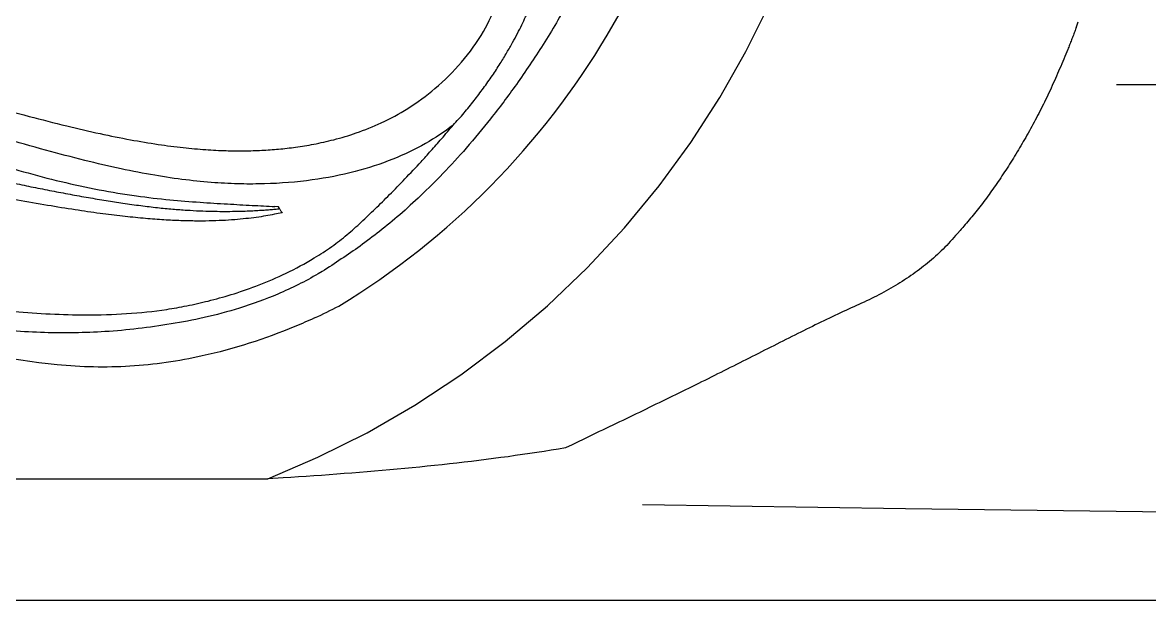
# Model space of a CAD drawing. Extents: x 528 to 612, y 649 to 778.
# Drawn here: x 553.797 to 558, y 670.352 to 672.508 of the extents above; entities that cross this region are included whole.
import ezdxf

# ---------------------------------------------------------------- set-up
doc = ezdxf.new("R2010")
doc.units = 0
doc.header["$MEASUREMENT"] = 0
doc.layers.add('1', color=4, linetype='Continuous')

# ---------------------------------------------------------------- blocks, each defined once
blk = doc.blocks.new('main_control')
at = {"color": 3, "linetype": 'Continuous'}
for p, q in [((14.9813, 13.5421), (14.9679, 13.5426)), ((14.985, 13.5358), (14.9814, 13.5421)), ((14.9854, 13.5344), (14.9821, 13.534)), ((14.9934, 13.522), (14.995, 13.5197)), ((15.1009, 13.3428), (15.1146, 13.351)), ((15.1439, 13.3002), (15.1294, 13.2916))]:
    blk.add_line(p, q, dxfattribs=at)
at = {"color": 4, "linetype": 'Continuous'}
for centre, radius, start, end in [((13.671, 15.6926), 2.952, 301.3467, 52.8), ((14.2007, 15.1129), 2.1865, 294.7459, 297.3907)]:
    blk.add_arc(centre, radius, start, end, dxfattribs=at)
at = {"color": 3, "linetype": 'Continuous'}
for points, start_tangent, end_tangent in [([(10.9635, 14.4489), (11.4185, 14.4391), (11.8227, 14.4003), (12.1833, 14.3447), (12.5064, 14.2807), (12.7974, 14.2139), (13.0607, 14.1477), (13.2999, 14.0843), (13.5179, 14.025), (13.7163, 13.9706), (13.894, 13.9216), (14.0515, 13.8791), (14.1913, 13.8436), (14.3163, 13.8147), (14.4294, 13.7919), (14.5327, 13.7746), (14.6262, 13.7625), (14.7101, 13.7549), (14.7855, 13.7512), (14.8543, 13.7505), (14.9189, 13.7524), (14.9815, 13.7569), (15.045, 13.7642), (15.1124, 13.7753), (15.187, 13.792), (15.2713, 13.8173), (15.3646, 13.8549), (15.463, 13.9086), (15.5648, 13.9832), (15.6639, 14.0816), (15.7454, 14.1956), (15.796, 14.3101), (15.815, 14.4211), (15.804, 14.5385), (15.765, 14.6652), (15.7015, 14.7991), (15.6179, 14.9415), (15.5256, 15.0863), (15.4435, 15.2172), (15.3766, 15.3346), (15.3256, 15.4428), (15.2897, 15.5509), (15.2715, 15.667), (15.2789, 15.7847), (15.3048, 15.886), (15.339, 15.9737), (15.3805, 16.058), (15.4315, 16.1481), (15.4909, 16.2447), (15.5575, 16.3488), (15.6297, 16.4627), (15.7047, 16.5917), (15.7674, 16.7256), (15.8055, 16.8533), (15.8146, 16.9715), (15.7941, 17.0813), (15.7533, 17.1755), (15.7056, 17.2509), (15.6559, 17.313), (15.6068, 17.3643), (15.5599, 17.4063), (15.5158, 17.4407), (15.4734, 17.4698), (15.4306, 17.4957), (15.3856, 17.5196), (15.337, 17.5418), (15.2834, 17.5627), (15.223, 17.5822)], (0.999786, 0.020687), (-0.960007, 0.279976)), ([(16.3631, 15.4175), (16.338, 15.1669), (16.2921, 14.9175), (16.2274, 14.6867), (16.1506, 14.487), (16.0643, 14.3107), (15.9678, 14.1467), (15.8682, 13.9983), (15.7722, 13.8701), (15.6812, 13.7606), (15.5942, 13.6657), (15.5115, 13.5834), (15.4332, 13.5122), (15.3581, 13.4501), (15.2852, 13.3953), (15.2155, 13.347), (15.1439, 13.3001)], (-0.063291, -0.997995), (-0.844034, -0.53629)), ([(15.6324, 13.8468), (15.6731, 13.8918), (15.7105, 13.9376), (15.7456, 13.9843), (15.7788, 14.0315), (15.808, 14.0762), (15.8329, 14.117), (15.8542, 14.1542), (15.8726, 14.1884), (15.8885, 14.2201), (15.9023, 14.2497), (15.9108, 14.2693)], (0.692306, 0.721604), (0.391014, 0.920385)), ([(14.9292, 13.6275), (14.8414, 13.627), (14.7433, 13.6316), (14.6359, 13.6421), (14.5199, 13.6592), (14.3943, 13.6834), (14.2588, 13.7148), (14.1129, 13.753), (13.9555, 13.7975), (13.7854, 13.8473), (13.6005, 13.9012), (13.3994, 13.9592), (13.1805, 14.0211), (12.9887, 14.0735)], (-0.99945, -0.033157), (-0.965898, 0.258924)), ([(12.9716, 14.0112), (13.1236, 13.9669), (13.295, 13.9134), (13.4551, 13.8607), (13.6058, 13.8094), (13.7497, 13.7605), (13.8901, 13.7147), (14.0299, 13.6727), (14.1703, 13.636), (14.3121, 13.6055), (14.4514, 13.5825), (14.5761, 13.5678), (14.6888, 13.5586), (14.7909, 13.5522), (14.8836, 13.5471), (14.9679, 13.5426)], (0.962981, -0.26957), (0.99879, -0.049178)), ([(15.6324, 13.8468), (15.5292, 13.7778), (15.4079, 13.7194), (15.267, 13.6733), (15.1072, 13.6419), (14.9294, 13.6273)], (-0.787774, -0.615964), (-0.999601, -0.028249)), ([(15.5127, 13.7099), (15.5494, 13.75), (15.5893, 13.7955), (15.6324, 13.8468)], (0.681011, 0.732273), (0.632983, 0.774166)), ([(15.1146, 13.351), (15.18, 13.3936), (15.2371, 13.4378), (15.2897, 13.4844), (15.3415, 13.5337), (15.3954, 13.5871), (15.4527, 13.6459), (15.5127, 13.7099)], (0.859918, 0.510431), (0.675053, 0.737769)), ([(14.995, 13.5197), (14.966, 13.5136), (14.9339, 13.5077), (14.8985, 13.5023), (14.8598, 13.4975), (14.8178, 13.4935), (14.7721, 13.4906), (14.7225, 13.4889), (14.6686, 13.4887), (14.61, 13.4901), (14.5461, 13.4933), (14.4763, 13.4988), (14.4, 13.5065), (14.3159, 13.5169), (14.223, 13.5303), (14.1203, 13.5469), (14.0077, 13.5663), (13.8857, 13.5876), (13.7569, 13.6089), (13.6203, 13.6289), (13.4749, 13.6458), (13.3187, 13.6581), (13.1471, 13.6652), (12.9562, 13.6668), (12.7451, 13.6623), (12.5158, 13.6517), (12.2656, 13.6354), (11.9944, 13.6145), (11.6995, 13.5914), (11.3773, 13.5699), (11.0215, 13.5569), (10.6236, 13.5623), (10.236, 13.5845), (9.8973, 13.6106), (9.5981, 13.6338), (9.331, 13.6515), (9.0918, 13.6625), (8.8755, 13.6668), (8.6807, 13.6648), (8.5056, 13.657), (8.3463, 13.6437), (8.1952, 13.6253), (8.0499, 13.6033), (7.9099, 13.5796), (7.7782, 13.5565), (7.6615, 13.537), (7.5578, 13.5213), (7.4652, 13.5092), (7.3817, 13.5002), (7.3061, 13.494), (7.2383, 13.4903), (7.1771, 13.4887), (7.1216, 13.4889), (7.0709, 13.4906), (7.0247, 13.4935), (6.9823, 13.4975), (6.9435, 13.5023), (6.9081, 13.5077), (6.876, 13.5136), (6.847, 13.5197)], (-0.975608, -0.219521), (-0.975607, 0.219523)), ([(13.9978, 13.6292), (14.0668, 13.615), (14.1357, 13.6014), (14.2041, 13.5884), (14.2721, 13.5762), (14.3386, 13.5651), (14.401, 13.5554)], (0.9791, -0.203381), (0.989096, -0.14727)), ([(14.401, 13.5554), (14.4681, 13.5461), (14.5299, 13.5387), (14.5869, 13.5332), (14.6394, 13.5293), (14.6877, 13.5267), (14.7321, 13.5252), (14.7727, 13.5246), (14.8094, 13.5248), (14.8423, 13.5255), (14.8718, 13.5265), (14.8983, 13.5278), (14.9222, 13.5293), (14.9439, 13.5308), (14.9637, 13.5324), (14.9821, 13.534)], (0.989098, -0.147262), (0.995837, 0.091151)), ([(14.9934, 13.522), (14.9898, 13.5267), (14.9877, 13.5305), (14.985, 13.5358)], (-0.521251, 0.853404), (-0.512731, 0.858549)), ([(7.2493, 13.1635), (7.5067, 13.1395), (7.7342, 13.1433), (7.9358, 13.1606), (8.1154, 13.1845), (8.276, 13.212), (8.4188, 13.24), (8.5455, 13.2667), (8.6569, 13.2907), (8.7587, 13.3123), (8.8581, 13.3328), (8.9618, 13.3527), (9.0754, 13.3722), (9.2047, 13.3915), (9.3538, 13.4102), (9.5183, 13.4272), (9.6973, 13.4419), (9.8946, 13.4546), (10.1137, 13.4656), (10.3588, 13.4751), (10.6366, 13.4822), (10.9462, 13.4847), (11.2614, 13.4811), (11.5484, 13.4729), (11.8027, 13.4622), (12.0288, 13.4498), (12.2315, 13.4352), (12.415, 13.4182), (12.5803, 13.399), (12.735, 13.3772), (12.8849, 13.3518), (13.0336, 13.3227), (13.1875, 13.2901), (13.3556, 13.2541), (13.5441, 13.216), (13.7578, 13.1798), (13.9961, 13.1515), (14.2639, 13.1386), (14.5647, 13.1591)], (0.986103, -0.166137), (0.988908, 0.148528)), ([(14.5805, 13.1046), (14.334, 13.0761), (14.1084, 13.0725), (13.8719, 13.0903), (13.6245, 13.1284), (13.4021, 13.1717), (13.2072, 13.2112), (13.0335, 13.2451), (12.8759, 13.2737), (12.7192, 13.2998), (12.555, 13.3244), (12.3775, 13.3472), (12.1828, 13.3684), (11.9686, 13.388), (11.732, 13.4058), (11.4702, 13.4197), (11.1815, 13.4281), (10.8647, 13.4303), (10.5337, 13.4252), (10.2259, 13.4127), (9.9552, 13.3946), (9.7145, 13.3738), (9.499, 13.3512), (9.3058, 13.327), (9.1307, 13.3011), (8.9676, 13.274), (8.8071, 13.2448), (8.6344, 13.2111), (8.4465, 13.1731), (8.2384, 13.1323), (8.0022, 13.0943), (7.7541, 13.0732), (7.5138, 13.0757), (7.2549, 13.1056)], (-0.986234, -0.165359), (-0.985798, 0.167935)), ([(14.5647, 13.1591), (14.6391, 13.1725), (14.7186, 13.1903), (14.8042, 13.214), (14.8966, 13.2456), (14.996, 13.2875), (15.1009, 13.3428)], (0.987544, 0.157341), (0.862364, 0.506288)), ([(15.1294, 13.2916), (14.9787, 13.2162), (14.8363, 13.1639), (14.7038, 13.1283), (14.5805, 13.1046)], (-0.863692, -0.504021), (-0.987555, -0.157272))]:
    blk.add_spline(points, degree=3, dxfattribs=dict(at, start_tangent=start_tangent, end_tangent=end_tangent))
at = {"color": 4, "linetype": 'Continuous', "start_tangent": (-0.908196, -0.418544), "end_tangent": (-0.908028, 0.41891)}
blk.add_spline([(15.1159, 13.1272), (15.0425, 13.095), (14.6969, 12.9853), (14.4274, 12.9469), (14.1555, 12.952), (13.6209, 13.0531), (13.3557, 13.1143), (13.0888, 13.1678), (12.8203, 13.2137), (12.5507, 13.2528), (12.0091, 13.3127), (11.4656, 13.3498), (10.9213, 13.3626), (10.3771, 13.3499), (9.8336, 13.3128), (9.292, 13.2529), (9.0224, 13.2138), (8.7539, 13.1679), (8.487, 13.1144), (8.2218, 13.0533), (7.6872, 12.9521), (7.4152, 12.9469), (7.1452, 12.9853), (6.7995, 13.095), (6.7252, 13.1276)], degree=3, dxfattribs=at)
blk = doc.blocks.new('2010JETSETTER')
at = {"layer": '1', "color": 3, "linetype": 'Continuous'}
blk.add_line((29.6641, 1.9242), (72.0546, 1.9242), dxfattribs=at)
at = {"layer": '1', "color": 4, "linetype": 'Continuous'}
blk.add_lwpolyline([(12, 65.1082), (72.1125, 65.1082, -0.414214), (84.1125, 53.1082), (84.1125, 12, -0.414214), (72.1125, 0), (12, 0, -0.414214), (0, 12), (0, 53.1082, -0.414214)], format="xyb", close=True, dxfattribs=at)
at = {"layer": '1', "color": 3, "linetype": 'Continuous'}
for points in [[(29.5131, 2.1355), (29.5173, 2.1469), (29.5213, 2.1581)], [(29.5131, 2.1355), (29.5114, 2.131), (29.5097, 2.1265), (29.508, 2.1221), (29.5063, 2.1176), (29.5046, 2.1132), (29.5029, 2.1087), (29.5012, 2.1042), (29.4995, 2.0998), (29.4978, 2.0954), (29.4961, 2.0909), (29.4943, 2.0865), (29.4926, 2.0821), (29.4908, 2.0776), (29.4891, 2.0732), (29.4873, 2.0688), (29.4856, 2.0644), (29.4838, 2.06), (29.482, 2.0556), (29.4784, 2.0468)], [(29.4784, 2.0468), (29.4747, 2.0377), (29.471, 2.0286), (29.4672, 2.0194), (29.4634, 2.0104), (29.4596, 2.0013), (29.4557, 1.9922), (29.4519, 1.9832), (29.448, 1.9742), (29.4441, 1.9651), (29.4402, 1.9562), (29.4362, 1.9472), (29.4322, 1.9383), (29.4282, 1.9294), (29.4242, 1.9205), (29.4202, 1.9116), (29.4161, 1.9028), (29.412, 1.8941), (29.4079, 1.8853), (29.4037, 1.8766), (29.3996, 1.868), (29.3954, 1.8593), (29.3912, 1.8508), (29.3869, 1.8423), (29.3827, 1.8338), (29.3784, 1.8254), (29.3741, 1.817), (29.3697, 1.8087), (29.3654, 1.8004), (29.361, 1.7921), (29.3567, 1.7839), (29.3523, 1.7757), (29.3478, 1.7676), (29.3434, 1.7595), (29.3389, 1.7515), (29.3345, 1.7435), (29.33, 1.7355), (29.3254, 1.7275), (29.3209, 1.7196), (29.3164, 1.7118), (29.3118, 1.704), (29.3072, 1.6962), (29.3026, 1.6884), (29.298, 1.6807), (29.2934, 1.673), (29.2888, 1.6654), (29.2841, 1.6577), (29.2794, 1.6502), (29.2748, 1.6426), (29.2701, 1.6351), (29.2654, 1.6277), (29.2606, 1.6203), (29.2559, 1.6129), (29.2511, 1.6056), (29.2464, 1.5983), (29.2416, 1.591), (29.2368, 1.5838), (29.232, 1.5767), (29.2272, 1.5696), (29.2224, 1.5625), (29.2176, 1.5555), (29.2127, 1.5485), (29.2079, 1.5415), (29.203, 1.5347), (29.1982, 1.5278), (29.1933, 1.521), (29.1884, 1.5143), (29.1835, 1.5076), (29.1787, 1.501), (29.1738, 1.4944), (29.1689, 1.4878), (29.164, 1.4814), (29.159, 1.4749), (29.1541, 1.4686), (29.1492, 1.4622), (29.1443, 1.456), (29.1394, 1.4498), (29.1345, 1.4436), (29.1295, 1.4375), (29.1246, 1.4315), (29.1197, 1.4255), (29.1148, 1.4196), (29.1098, 1.4137), (29.1049, 1.4079), (29.1, 1.4022), (29.0951, 1.3964), (29.0902, 1.3908), (29.0852, 1.3852), (29.0803, 1.3796), (29.0705, 1.3687)], [(29.0705, 1.3687), (29.064, 1.3611), (29.0575, 1.3535), (29.0508, 1.3461), (29.0442, 1.3388), (29.0374, 1.3316), (29.0307, 1.3245), (29.0238, 1.3175), (29.0169, 1.3106), (29.0099, 1.3037), (29.0029, 1.297), (28.9958, 1.2904), (28.9886, 1.2839), (28.9814, 1.2774), (28.9741, 1.2711), (28.9667, 1.2648), (28.9593, 1.2586), (28.9518, 1.2525), (28.9442, 1.2465), (28.9366, 1.2405), (28.9289, 1.2346), (28.9211, 1.2289), (28.9133, 1.2231), (28.9053, 1.2175), (28.8974, 1.2119), (28.8893, 1.2064), (28.8812, 1.201), (28.873, 1.1956), (28.8647, 1.1903), (28.8563, 1.185), (28.8479, 1.1798), (28.8394, 1.1747), (28.8309, 1.1696), (28.8222, 1.1646), (28.8135, 1.1597), (28.8048, 1.1548), (28.7959, 1.1499), (28.787, 1.1451), (28.778, 1.1404), (28.7689, 1.1357), (28.7598, 1.131), (28.7506, 1.1264), (28.7413, 1.1219), (28.732, 1.1173), (28.7226, 1.1129), (28.7131, 1.1085), (28.7035, 1.1041), (28.6939, 1.0997), (28.6842, 1.0954), (28.6744, 1.0911), (28.6645, 1.0866), (28.6546, 1.0821), (28.6446, 1.0775), (28.6344, 1.0728), (28.6243, 1.0681), (28.614, 1.0632), (28.6037, 1.0583), (28.5933, 1.0534), (28.5828, 1.0484), (28.5723, 1.0433), (28.5617, 1.0381), (28.5511, 1.033), (28.5404, 1.0277), (28.5296, 1.0224), (28.5188, 1.0171), (28.5079, 1.0117), (28.497, 1.0063), (28.4861, 1.0008), (28.4751, 0.9953), (28.464, 0.9898), (28.4529, 0.9842), (28.4418, 0.9787), (28.4307, 0.973), (28.4194, 0.9674), (28.4082, 0.9617), (28.3969, 0.956), (28.3856, 0.9503), (28.3742, 0.9446), (28.3629, 0.9388), (28.3514, 0.9331), (28.34, 0.9273), (28.3285, 0.9214), (28.317, 0.9156), (28.3054, 0.9098), (28.2938, 0.9039), (28.2822, 0.898), (28.2705, 0.8922), (28.2589, 0.8863), (28.2472, 0.8804), (28.2354, 0.8745), (28.2237, 0.8686), (28.2119, 0.8626), (28.2001, 0.8567), (28.1882, 0.8508), (28.1764, 0.8449), (28.1645, 0.8389), (28.1525, 0.833), (28.1406, 0.827), (28.1286, 0.8211), (28.1166, 0.8151), (28.1046, 0.8092), (28.0925, 0.8032), (28.0805, 0.7973), (28.0684, 0.7913), (28.0563, 0.7854), (28.0441, 0.7794), (28.032, 0.7735), (28.0198, 0.7675), (28.0076, 0.7615), (27.9954, 0.7556), (27.9831, 0.7496), (27.9709, 0.7437), (27.9586, 0.7377), (27.9463, 0.7317), (27.934, 0.7258), (27.9217, 0.7198), (27.9093, 0.7138), (27.897, 0.7078), (27.8846, 0.7018), (27.8722, 0.6959), (27.8598, 0.6899), (27.8473, 0.6839), (27.8349, 0.6779), (27.8224, 0.6719), (27.81, 0.6659), (27.7975, 0.6599), (27.785, 0.6538), (27.7725, 0.6478), (27.7599, 0.6418), (27.7474, 0.6358), (27.7348, 0.6297), (27.7223, 0.6237), (27.7097, 0.6176), (27.6971, 0.6116), (27.6845, 0.6055), (27.6719, 0.5994), (27.6593, 0.5933), (27.6467, 0.5872), (27.6341, 0.5811), (27.6088, 0.5689)], [(29.8584, 0.3292), (29.3678, 0.3356), (28.8773, 0.3423), (27.8962, 0.3565)], [(27.6088, 0.5689), (27.5824, 0.5645), (27.5558, 0.5602), (27.5292, 0.556), (27.5026, 0.5519), (27.4758, 0.5479), (27.4489, 0.544), (27.422, 0.5402), (27.395, 0.5364), (27.3679, 0.5328), (27.3407, 0.5292), (27.3135, 0.5257), (27.2862, 0.5223), (27.2588, 0.519), (27.2314, 0.5157), (27.2039, 0.5126), (27.1763, 0.5095), (27.1486, 0.5065), (27.1209, 0.5035), (27.0931, 0.5007), (27.0653, 0.4978), (27.0374, 0.4951), (27.0095, 0.4924), (26.9815, 0.4898), (26.9535, 0.4872), (26.9254, 0.4847), (26.8973, 0.4823), (26.8691, 0.4799), (26.8408, 0.4776), (26.8126, 0.4753), (26.7843, 0.4731), (26.7559, 0.4709), (26.7275, 0.4688), (26.699, 0.4668), (26.6706, 0.4648), (26.642, 0.4628), (26.6135, 0.4609), (26.5849, 0.4591), (26.5562, 0.4573), (26.4988, 0.4538)]]:
    blk.add_lwpolyline(points, dxfattribs=at)
at = {"layer": '1', "color": 2, "linetype": 'Continuous'}
for points in [[(26.4988, 0.4538), (26.686, 0.534), (26.8692, 0.6257), (27.0474, 0.7286), (27.2194, 0.842), (27.3845, 0.9656), (27.5416, 1.0987), (27.6901, 1.2404), (27.8292, 1.3899), (27.9583, 1.5464), (28.077, 1.7088), (28.185, 1.8761), (28.282, 2.0473), (28.368, 2.2215), (28.507, 2.5747)], [(18.4583, 0.4538), (18.8604, 0.4538), (19.2624, 0.4538), (19.6644, 0.4538), (20.0664, 0.4538), (20.4685, 0.4538), (20.8705, 0.4538), (21.2725, 0.4538), (21.6745, 0.4538), (22.0766, 0.4538), (22.4786, 0.4538), (22.8806, 0.4538), (23.2826, 0.4538), (23.6847, 0.4538), (24.0867, 0.4538), (24.4887, 0.4538), (24.8907, 0.4538), (25.2927, 0.4538), (25.6948, 0.4538), (26.4988, 0.4538)]]:
    blk.add_lwpolyline(points, dxfattribs=at)
at = {"layer": '1', "color": 1}
blk.add_blockref('main_control', (11.5576, -12.0732), dxfattribs=at)

msp = doc.modelspace()

# ---------------------------------------------------------------- block references
at = {"layer": '1'}
msp.add_blockref('2010JETSETTER', (528.2128, 670.3522), dxfattribs=at)

doc.saveas('drawing.dxf')
